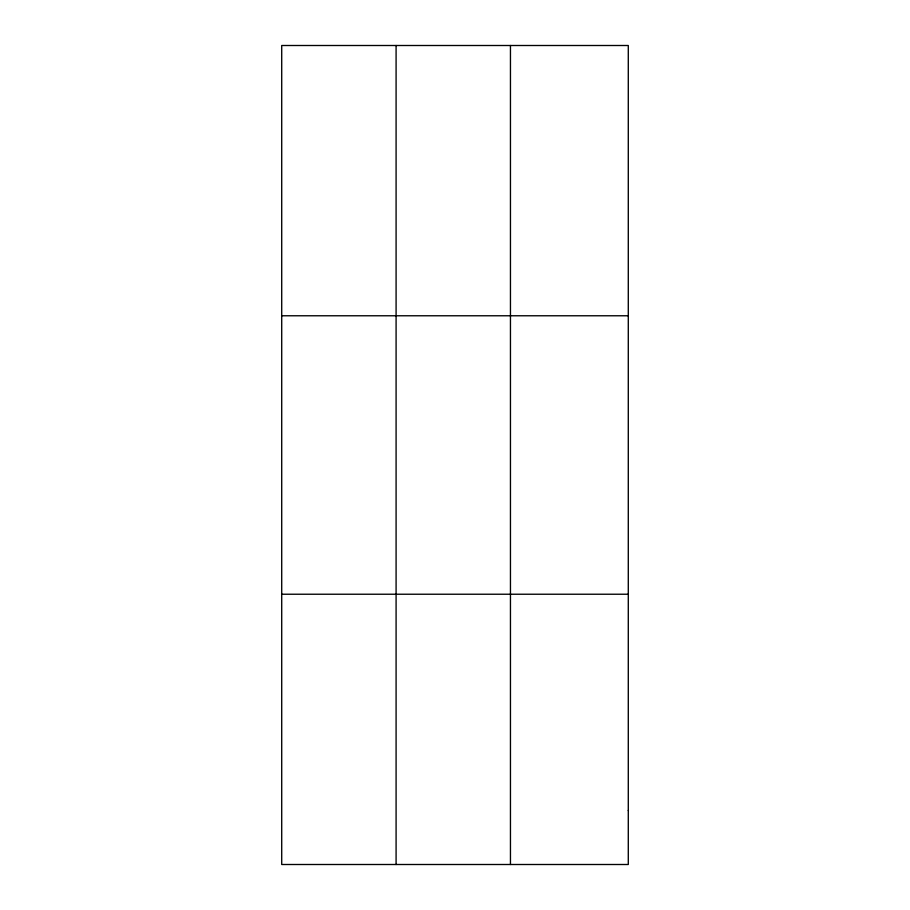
<?xml version="1.0" encoding="UTF-8"?>
<svg xmlns="http://www.w3.org/2000/svg" width="910" height="910" viewBox="0 0 910 910"><rect width="100%" height="100%" fill="white"/><g stroke="black" fill="none" stroke-linecap="round" stroke-linejoin="round"><path stroke-width="1.36" d="M396.089 864.5L396.089 45.5M510.453 864.5L510.453 45.5M281.713 315.77L628.287 315.77M281.713 594.23L628.287 594.23M628.287 810.446L628.287 864.5L281.713 864.5L281.713 45.5L628.287 45.5L628.287 810.446"/></g></svg>
